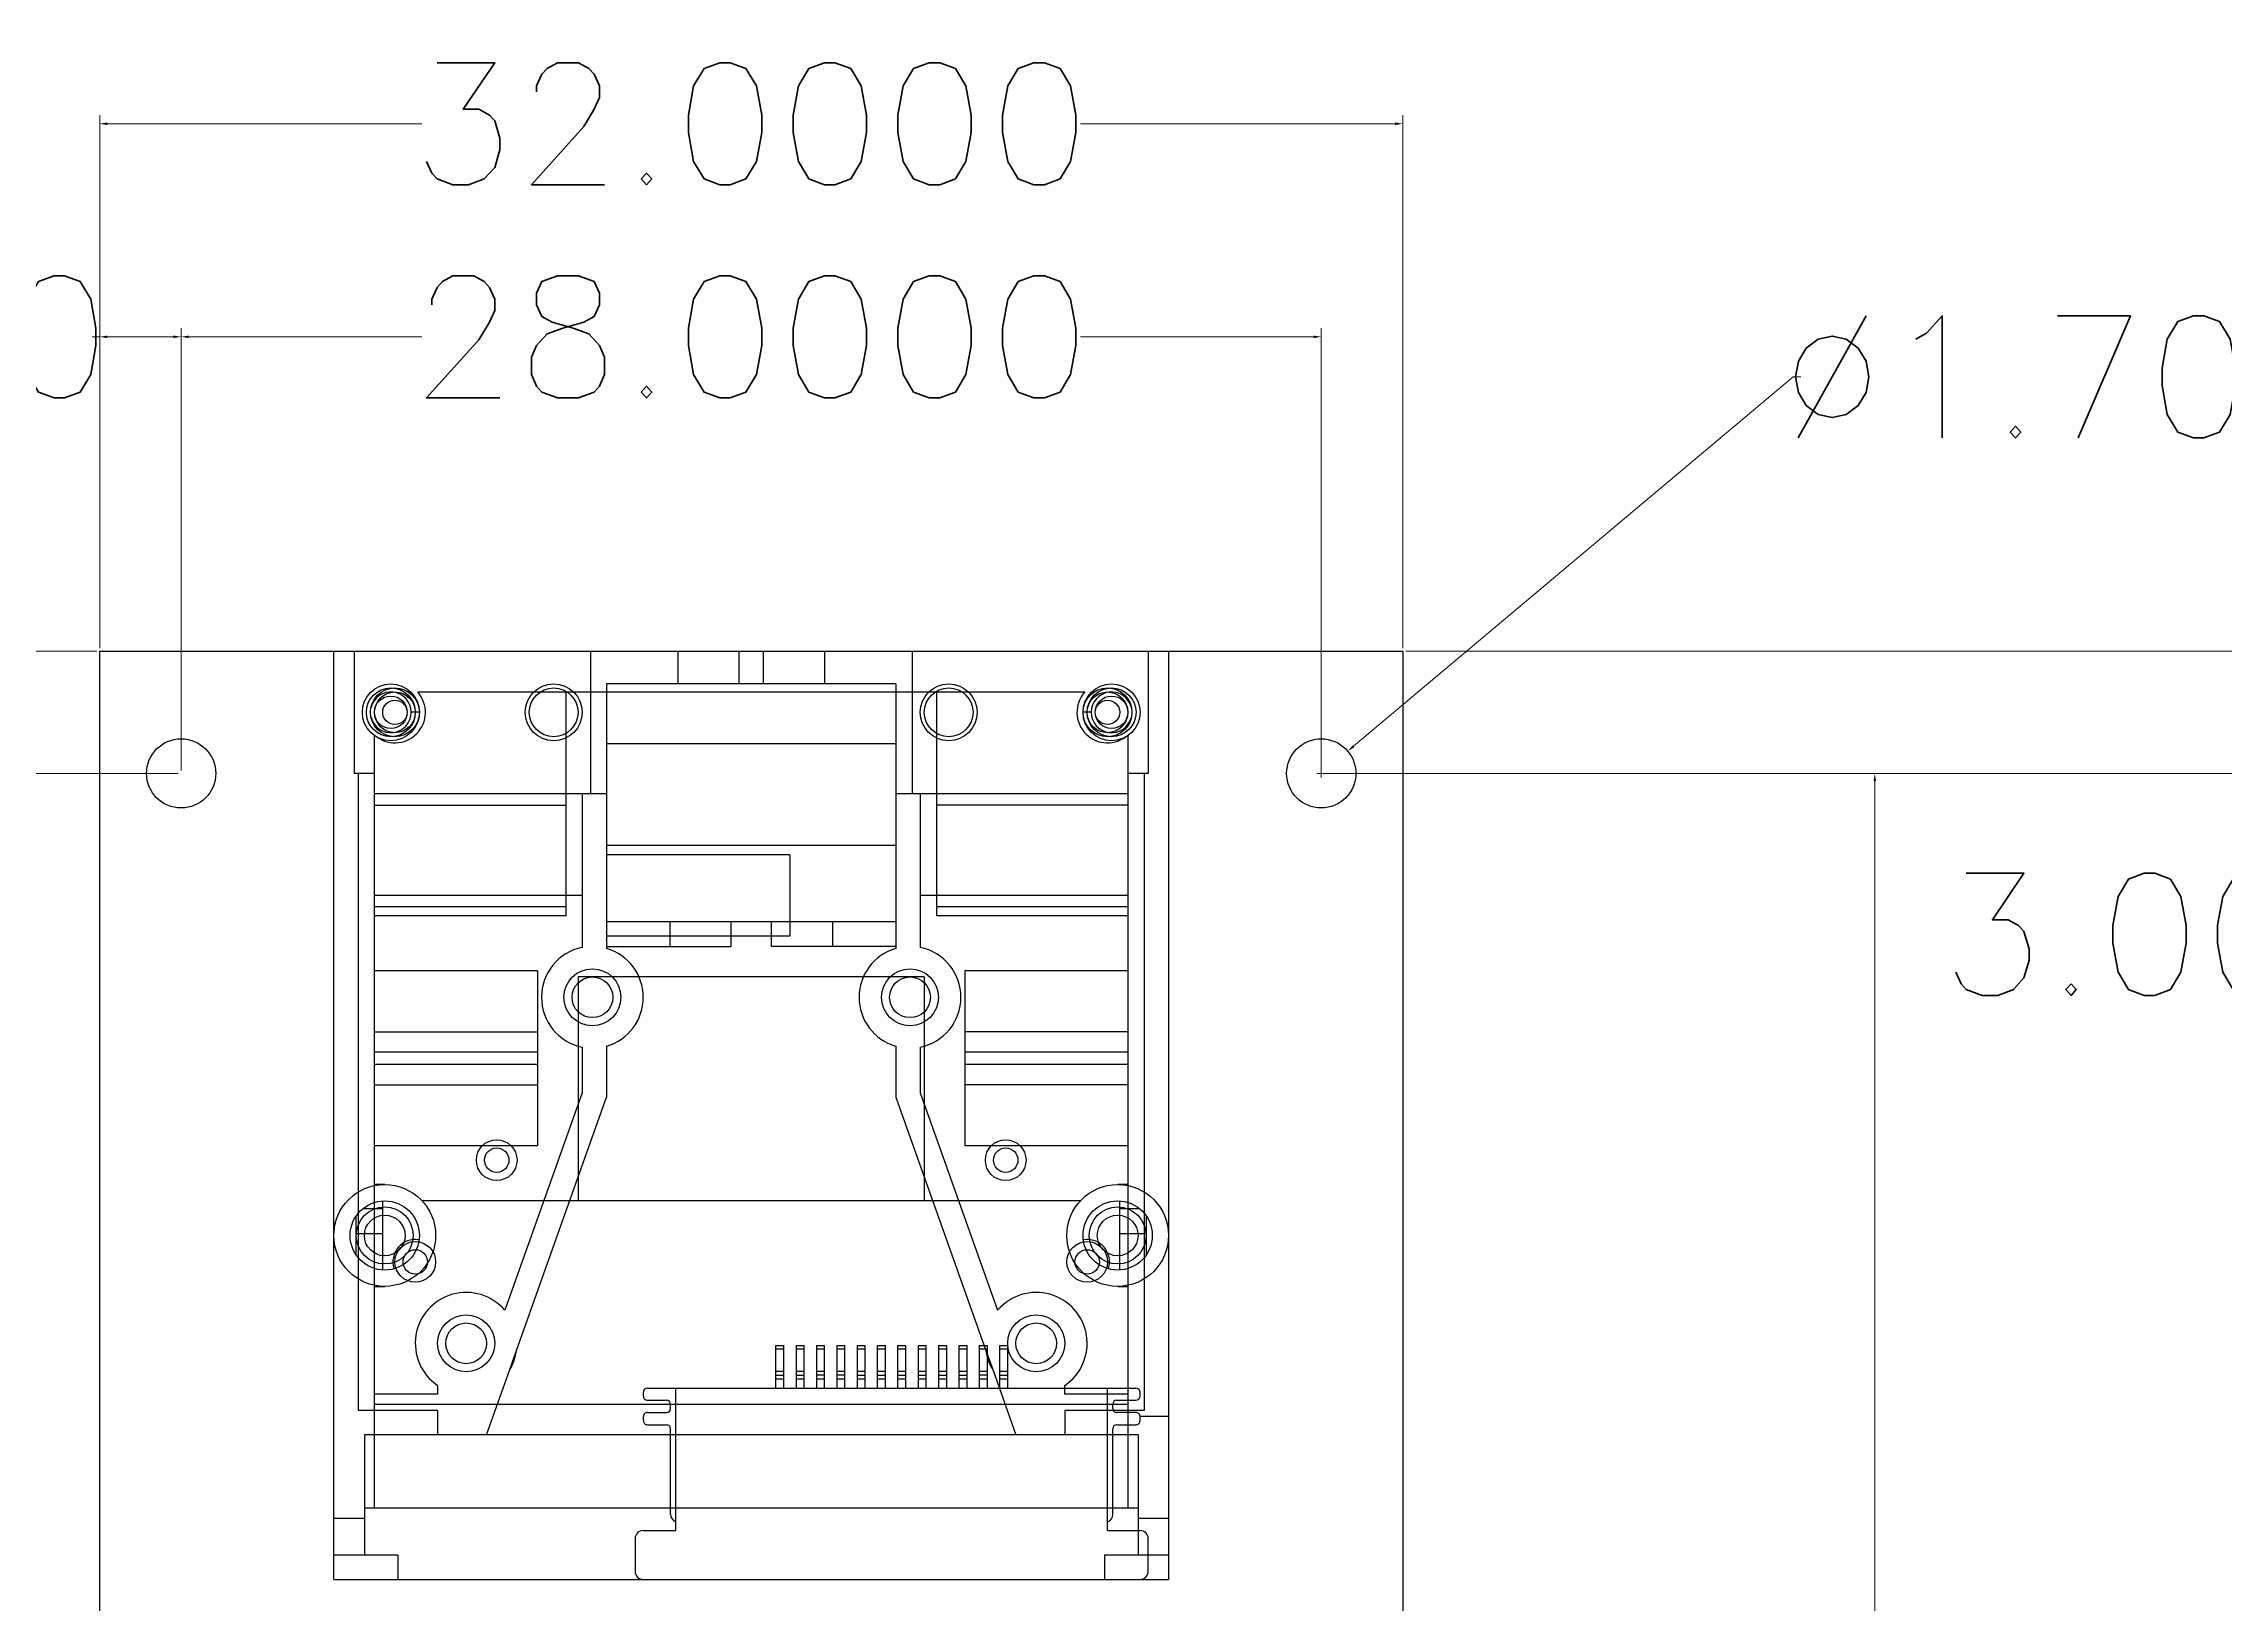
# Model space of a CAD drawing. Header units: inches. Extents: x 0 to 297, y 0 to 210.
# Drawn here: x 215.7 to 269.3, y 127.8 to 166.1 of the extents above; entities that cross this region are included whole.
import ezdxf

# ---------------------------------------------------------------- set-up
doc = ezdxf.new("R2010")
doc.units = ezdxf.units.IN
doc.header["$LTSCALE"] = 0.64311
doc.header["$MEASUREMENT"] = 0
doc.header["$PDMODE"] = 3
doc.header["$PDSIZE"] = 0.3125
doc.layers.get('0').update_dxf_attribs({"linetype": 'CONTINUOUS'})
doc.layers.get('Defpoints').update_dxf_attribs({"linetype": 'CONTINUOUS'})
doc.styles.get("Standard").update_dxf_attribs({"font": 'txt.shx', "height": 3})
doc.dimstyles.get("Standard").update_dxf_attribs({"dimtxt": 0.15625, "dimasz": 0.1875, "dimexe": 0.18, "dimexo": 0.0625, "dimgap": 0.09, "dimtad": 0, "dimtih": 1, "dimtoh": 1, "dimzin": 4, "dimdsep": 46, "dimtxsty": 'Standard', "dimcen": 0.09, "dimadec": 0, "dimazin": 0, "dimtp": 0.01, "dimtm": 0.01, "dimtfac": 1, "dimtofl": 0, "dimtmove": 0, "dimatfit": 3, "dimfxl": 1, "dimtolj": 1, "dimtzin": 4, "dimarcsym": 0})

# ---------------------------------------------------------------- blocks, each defined once
blk = doc.blocks.new('*D2')
at = {"color": 0, "lineweight": 0}
for p, q in [((217.123, 151.276), (217.123, 164.371)), ((217.31, 164.161), (225.033, 164.161)), ((248.935, 164.161), (241.213, 164.161)), ((249.123, 151.276), (249.123, 164.371))]:
    blk.add_line(p, q, dxfattribs=at)
for points in [[(217.31, 164.192), (217.31, 164.129), (217.123, 164.161)], [(248.935, 164.192), (248.935, 164.129), (249.123, 164.161)]]:
    blk.add_solid(points, dxfattribs=at)
at = {"layer": 'Defpoints', "color": 0, "lineweight": 0}
for p in [(249.123, 164.161), (217.123, 151.203), (249.123, 151.203)]:
    blk.add_point(p, dxfattribs=at)
at = {"color": 0, "lineweight": 0, "insert": (233.123, 164.161), "char_height": 3, "attachment_point": 5}
blk.add_mtext('\\A1;32.0000', dxfattribs=at)
blk = doc.blocks.new('*D4')
at = {"color": 0, "lineweight": 0}
for p, q in [((217.05, 151.203), (188.287, 151.203)), ((188.498, 151.015), (188.498, 110.793)), ((188.498, 67.39), (188.498, 107.613)), ((217.05, 67.203), (188.287, 67.203))]:
    blk.add_line(p, q, dxfattribs=at)
for points in [[(188.467, 151.015), (188.529, 151.015), (188.498, 151.203)], [(188.467, 67.39), (188.529, 67.39), (188.498, 67.203)]]:
    blk.add_solid(points, dxfattribs=at)
at = {"layer": 'Defpoints', "color": 0, "lineweight": 0}
for p in [(217.123, 151.203), (188.498, 67.203), (217.123, 67.203)]:
    blk.add_point(p, dxfattribs=at)
at = {"color": 0, "lineweight": 0, "insert": (188.498, 109.203), "char_height": 3, "attachment_point": 5}
blk.add_mtext('\\A1;84.0000', dxfattribs=at)
blk = doc.blocks.new('*D6')
at = {"color": 0, "lineweight": 0}
for p, q in [((258.714, 157.944), (247.917, 148.87)), ((258.902, 157.944), (258.714, 157.944)), ((247.017, 148.203), (247.228, 148.203)), ((247.123, 148.098), (247.123, 148.308))]:
    blk.add_line(p, q, dxfattribs=at)
blk.add_solid([(247.897, 148.894), (247.937, 148.846), (247.773, 148.75)], dxfattribs=at)
at = {"layer": 'Defpoints', "color": 0, "lineweight": 0}
for p in [(247.773, 148.75), (246.472, 147.656)]:
    blk.add_point(p, dxfattribs=at)
at = {"color": 0, "lineweight": 0, "insert": (266.742, 157.944), "char_height": 3, "attachment_point": 5}
blk.add_mtext('\\A1;∅1.7000', dxfattribs=at)
blk = doc.blocks.new('*D7')
at = {"color": 0, "lineweight": 0}
for p, q in [((219.123, 148.276), (219.123, 159.137)), ((247.123, 148.276), (247.123, 159.137)), ((219.31, 158.927), (225.033, 158.927)), ((246.935, 158.927), (241.213, 158.927))]:
    blk.add_line(p, q, dxfattribs=at)
for points in [[(219.31, 158.958), (219.31, 158.895), (219.123, 158.927)], [(246.935, 158.958), (246.935, 158.895), (247.123, 158.927)]]:
    blk.add_solid(points, dxfattribs=at)
at = {"layer": 'Defpoints', "color": 0, "lineweight": 0}
for p in [(247.123, 158.927), (219.123, 148.203), (247.123, 148.203)]:
    blk.add_point(p, dxfattribs=at)
at = {"color": 0, "lineweight": 0, "insert": (233.123, 158.927), "char_height": 3, "attachment_point": 5}
blk.add_mtext('\\A1;28.0000', dxfattribs=at)
blk = doc.blocks.new('*D8')
at = {"color": 0, "lineweight": 0}
for p, q in [((217.123, 151.276), (217.123, 159.137)), ((219.123, 148.276), (219.123, 159.137)), ((217.123, 158.927), (216.935, 158.927)), ((218.935, 158.927), (217.31, 158.927))]:
    blk.add_line(p, q, dxfattribs=at)
for points in [[(217.31, 158.958), (217.31, 158.895), (217.123, 158.927)], [(218.935, 158.958), (218.935, 158.895), (219.123, 158.927)]]:
    blk.add_solid(points, dxfattribs=at)
at = {"layer": 'Defpoints', "color": 0, "lineweight": 0}
for p in [(217.123, 158.927), (217.123, 151.203), (219.123, 148.203)]:
    blk.add_point(p, dxfattribs=at)
at = {"color": 0, "lineweight": 0, "insert": (210.345, 158.927), "char_height": 3, "attachment_point": 5}
blk.add_mtext('\\A1;2.0000', dxfattribs=at)
blk = doc.blocks.new('*D9')
at = {"color": 0, "lineweight": 0}
for p, q in [((249.196, 151.203), (276.38, 151.203)), ((276.169, 151.015), (276.169, 148.39)), ((247.196, 148.203), (276.38, 148.203)), ((276.169, 148.203), (276.169, 144.25)), ((276.169, 144.25), (275.982, 144.25))]:
    blk.add_line(p, q, dxfattribs=at)
for points in [[(276.138, 151.015), (276.2, 151.015), (276.169, 151.203)], [(276.138, 148.39), (276.2, 148.39), (276.169, 148.203)]]:
    blk.add_solid(points, dxfattribs=at)
at = {"layer": 'Defpoints', "color": 0, "lineweight": 0}
for p in [(249.123, 151.203), (276.169, 151.203), (247.123, 148.203)]:
    blk.add_point(p, dxfattribs=at)
at = {"color": 0, "lineweight": 0, "insert": (269.392, 144.25), "char_height": 3, "attachment_point": 5}
blk.add_mtext('\\A1;3.0000', dxfattribs=at)
blk = doc.blocks.new('*D10')
at = {"color": 0, "lineweight": 0}
for p, q in [((247.196, 148.203), (260.927, 148.203)), ((260.717, 148.015), (260.717, 114.793)), ((260.717, 78.39), (260.717, 111.613)), ((247.196, 78.203), (260.927, 78.203))]:
    blk.add_line(p, q, dxfattribs=at)
for points in [[(260.685, 148.015), (260.748, 148.015), (260.717, 148.203)], [(260.685, 78.39), (260.748, 78.39), (260.717, 78.203)]]:
    blk.add_solid(points, dxfattribs=at)
at = {"layer": 'Defpoints', "color": 0, "lineweight": 0}
for p in [(247.123, 148.203), (247.123, 78.203), (260.717, 78.203)]:
    blk.add_point(p, dxfattribs=at)
at = {"color": 0, "lineweight": 0, "insert": (260.717, 113.203), "char_height": 3, "attachment_point": 5}
blk.add_mtext('\\A1;70.0000', dxfattribs=at)
blk = doc.blocks.new('*D11')
at = {"color": 0, "lineweight": 0}
for p, q in [((219.05, 148.203), (208.002, 148.203)), ((208.212, 148.015), (208.212, 113.293)), ((208.212, 75.39), (208.212, 110.113)), ((219.05, 75.203), (208.002, 75.203))]:
    blk.add_line(p, q, dxfattribs=at)
for points in [[(208.181, 148.015), (208.243, 148.015), (208.212, 148.203)], [(208.181, 75.39), (208.243, 75.39), (208.212, 75.203)]]:
    blk.add_solid(points, dxfattribs=at)
at = {"layer": 'Defpoints', "color": 0, "lineweight": 0}
for p in [(219.123, 148.203), (208.212, 75.203), (219.123, 75.203)]:
    blk.add_point(p, dxfattribs=at)
at = {"color": 0, "lineweight": 0, "insert": (208.212, 111.703), "char_height": 3, "attachment_point": 5}
blk.add_mtext('\\A1;73.0000', dxfattribs=at)
blk = doc.blocks.new('*D33')
at = {"color": 0, "lineweight": 0}
for p, q in [((249.196, 151.203), (286.6, 151.203)), ((286.389, 151.015), (286.389, 112.73)), ((286.389, 71.265), (286.389, 109.55)), ((236.172, 71.078), (286.6, 71.078))]:
    blk.add_line(p, q, dxfattribs=at)
for points in [[(286.358, 151.015), (286.421, 151.015), (286.389, 151.203)], [(286.358, 71.265), (286.421, 71.265), (286.389, 71.078)]]:
    blk.add_solid(points, dxfattribs=at)
at = {"layer": 'Defpoints', "color": 0, "lineweight": 0}
for p in [(249.123, 151.203), (236.099, 71.078), (286.389, 71.078)]:
    blk.add_point(p, dxfattribs=at)
at = {"color": 0, "lineweight": 0, "insert": (286.389, 111.14), "char_height": 3, "attachment_point": 5}
blk.add_mtext('\\A1;80.1250', dxfattribs=at)

msp = doc.modelspace()

# ---------------------------------------------------------------- linework, layer by layer
at = {"color": 7, "linetype": 'Continuous'}
for p, q in [((217.12265, 67.2029), (217.12265, 151.2029)), ((217.12265, 151.2029), (249.12265, 151.2029)), ((222.87265, 128.4029), (222.87265, 151.2029)), ((243.37265, 151.2029), (243.37265, 128.4029)), ((249.12265, 151.2029), (249.12265, 67.2029)), ((224.97265, 149.7029), (224.77265, 149.7029)), ((241.47265, 149.7029), (241.27265, 149.7029)), ((224.07265, 136.00925), (224.07265, 137.69672)), ((242.17265, 136.00885), (242.17265, 137.69672)), ((223.42265, 136.38157), (223.42265, 137.32424)), ((224.07265, 137.5029), (223.58391, 137.5029)), ((242.6614, 137.5029), (242.17265, 137.5029)), ((242.82265, 137.32424), (242.82265, 136.3817)), ((223.42265, 136.9029), (224.07265, 136.9029)), ((242.17265, 136.9029), (242.82265, 136.9029)), ((227.1927, 133.55675), (227.36047, 134.02878)), ((233.72307, 134.15331), (233.72307, 133.10335)), ((233.72307, 134.15331), (233.92307, 134.15331)), ((233.92307, 134.05636), (233.72307, 134.05636)), ((233.92307, 133.10335), (233.92307, 134.15331)), ((234.22307, 134.15331), (234.22307, 133.10335)), ((234.22307, 134.15331), (234.42307, 134.15331)), ((234.42307, 134.05636), (234.22307, 134.05636)), ((234.42307, 133.10335), (234.42307, 134.15331)), ((234.72307, 134.15331), (234.72307, 133.10335)), ((234.72307, 134.15331), (234.92307, 134.15331)), ((234.92307, 134.05636), (234.72307, 134.05636)), ((234.92307, 133.10335), (234.92307, 134.15331)), ((235.22307, 134.15331), (235.22307, 133.10335)), ((235.22307, 134.15331), (235.42307, 134.15331)), ((235.42307, 134.05636), (235.22307, 134.05636)), ((235.42307, 133.10335), (235.42307, 134.15331)), ((235.72307, 134.15331), (235.72307, 133.10335)), ((235.72307, 134.15331), (235.92307, 134.15331)), ((235.92307, 134.05636), (235.72307, 134.05636)), ((235.92307, 133.10335), (235.92307, 134.15331)), ((236.22307, 133.10335), (236.22307, 134.15331)), ((236.22307, 134.15331), (236.42307, 134.15331)), ((236.42307, 134.05636), (236.22307, 134.05636)), ((236.42307, 133.10335), (236.42307, 134.15331)), ((236.72307, 133.10335), (236.72307, 134.15331)), ((236.72307, 134.15331), (236.92307, 134.15331)), ((236.92307, 134.05636), (236.72307, 134.05636)), ((236.92307, 133.10335), (236.92307, 134.15331)), ((237.22307, 134.15331), (237.22307, 133.10335)), ((237.22307, 134.15331), (237.42307, 134.15331)), ((237.42307, 134.05636), (237.22307, 134.05636)), ((237.42307, 133.10335), (237.42307, 134.15331)), ((237.72307, 134.15331), (237.72307, 133.10335)), ((237.72307, 134.15331), (237.92307, 134.15331)), ((237.92307, 134.05636), (237.72307, 134.05636)), ((237.92307, 133.10335), (237.92307, 134.15331)), ((238.22307, 134.15331), (238.22307, 133.10335)), ((238.22307, 134.15331), (238.42307, 134.15331)), ((238.42307, 134.05636), (238.22307, 134.05636)), ((238.42307, 133.10335), (238.42307, 134.15331)), ((238.72307, 134.15331), (238.72307, 133.10335)), ((238.72307, 134.15331), (238.92307, 134.15331)), ((238.92307, 134.05636), (238.72307, 134.05636)), ((238.88484, 134.02878), (239.05261, 133.55675)), ((238.92307, 133.10335), (238.92307, 134.15331)), ((239.22307, 134.15331), (239.22307, 133.10335)), ((239.22307, 134.15331), (239.42307, 134.15331)), ((239.42307, 134.05636), (239.22307, 134.05636)), ((239.42307, 133.10335), (239.42307, 134.15331)), ((233.72307, 133.52025), (233.92307, 133.52025)), ((233.72307, 133.42331), (233.92307, 133.42331)), ((234.22307, 133.52025), (234.42307, 133.52025)), ((234.22307, 133.42331), (234.42307, 133.42331)), ((234.72307, 133.52025), (234.92307, 133.52025)), ((234.92307, 133.42331), (234.72307, 133.42331)), ((235.22307, 133.52025), (235.42307, 133.52025)), ((235.42307, 133.42331), (235.22307, 133.42331)), ((235.72307, 133.52025), (235.92307, 133.52025)), ((235.72307, 133.42331), (235.92307, 133.42331)), ((236.22307, 133.52025), (236.42307, 133.52025)), ((236.22307, 133.42331), (236.42307, 133.42331)), ((236.72307, 133.52025), (236.92307, 133.52025)), ((236.72307, 133.42331), (236.92307, 133.42331)), ((237.22307, 133.52025), (237.42307, 133.52025)), ((237.22307, 133.42331), (237.42307, 133.42331)), ((237.72307, 133.52025), (237.92307, 133.52025)), ((237.72307, 133.42331), (237.92307, 133.42331)), ((238.22307, 133.52025), (238.42307, 133.52025)), ((238.22307, 133.42331), (238.42307, 133.42331)), ((238.72307, 133.52025), (238.92307, 133.52025)), ((238.92307, 133.42331), (238.72307, 133.42331)), ((239.22307, 133.52025), (239.42307, 133.52025)), ((239.22307, 133.42331), (239.42307, 133.42331)), ((230.47357, 132.90335), (230.47357, 133.00335)), ((230.57357, 133.10335), (242.57257, 133.10335)), ((231.27307, 129.60349), (231.27307, 133.10335)), ((233.92307, 133.32331), (233.72307, 133.32331)), ((234.42307, 133.32331), (234.22307, 133.32331)), ((234.92307, 133.32331), (234.72307, 133.32331)), ((235.42307, 133.32331), (235.22307, 133.32331)), ((235.92307, 133.32331), (235.72307, 133.32331)), ((236.42307, 133.32331), (236.22307, 133.32331)), ((236.92307, 133.32331), (236.72307, 133.32331)), ((237.42307, 133.32331), (237.22307, 133.32331)), ((237.92307, 133.32331), (237.72307, 133.32331)), ((238.42307, 133.32331), (238.22307, 133.32331)), ((238.92307, 133.32331), (238.72307, 133.32331)), ((239.42307, 133.32331), (239.22307, 133.32331)), ((241.87307, 129.60362), (241.87307, 133.10335)), ((242.67257, 132.90335), (242.67257, 133.00335)), ((230.47357, 132.30335), (230.47357, 132.40335)), ((230.57357, 132.80335), (231.04357, 132.80335)), ((230.57357, 132.50335), (231.04357, 132.50335)), ((231.14357, 132.60335), (231.14357, 132.70335)), ((242.00257, 132.60335), (242.00257, 132.70335)), ((242.10257, 132.80335), (242.57257, 132.80335)), ((242.57257, 132.50335), (242.10257, 132.50335)), ((242.67257, 132.30335), (242.67257, 132.40335)), ((243.37265, 132.4029), (242.67257, 132.4029)), ((230.57357, 132.20335), (231.04357, 132.20335)), ((231.14357, 130.00335), (231.14357, 132.10335)), ((242.00257, 130.00335), (242.00257, 132.10335)), ((242.10257, 132.20335), (242.57257, 132.20335)), ((230.27269, 129.40366), (230.27262, 128.60285)), ((230.4724, 129.60362), (231.27307, 129.60355)), ((241.87307, 129.60355), (242.67299, 129.60362)), ((242.87262, 128.6029), (242.87269, 129.4038)), ((222.87265, 128.4029), (243.37265, 128.4029))]:
    msp.add_line(p, q, dxfattribs=at)
at = {"color": 6, "linetype": 'Continuous'}
for p, q in [((223.37265, 151.2029), (223.37265, 148.2029)), ((229.17265, 151.2029), (229.17265, 147.7029)), ((231.32265, 151.2029), (231.32265, 150.4029)), ((232.82265, 151.2029), (232.82265, 150.4029)), ((233.42265, 150.4029), (233.42265, 151.2029)), ((234.92265, 151.2029), (234.92265, 150.4029)), ((237.07265, 151.2029), (237.07265, 147.7029)), ((242.87265, 151.2029), (242.87265, 148.2029)), ((224.93167, 150.2029), (241.31364, 150.2029)), ((228.57265, 150.2029), (228.57265, 144.7029)), ((229.57265, 150.4029), (229.57265, 143.9029)), ((236.67265, 150.4029), (229.57265, 150.4029)), ((236.67265, 150.4029), (236.67265, 143.9029)), ((237.67265, 150.2029), (237.67265, 144.7029)), ((223.87265, 130.1529), (223.87265, 149.14388)), ((236.67265, 148.9279), (229.57265, 148.9279)), ((242.37265, 149.14388), (242.37265, 130.1529)), ((223.87265, 148.2029), (223.37265, 148.2029)), ((223.47265, 148.2029), (223.47265, 132.5529)), ((242.87265, 148.2029), (242.37265, 148.2029)), ((242.77265, 148.2029), (242.77265, 132.5529)), ((229.57265, 147.7029), (223.87265, 147.7029)), ((223.87265, 147.42592), (228.57265, 147.42592)), ((228.97265, 147.7029), (228.97265, 143.92764)), ((242.37265, 147.7029), (236.67265, 147.7029)), ((237.27265, 147.7029), (237.27265, 143.92764)), ((242.37265, 147.42592), (237.67265, 147.42592)), ((236.67265, 146.4279), (229.57265, 146.4279)), ((234.07265, 146.2029), (229.57265, 146.2029)), ((234.07265, 146.2029), (234.07265, 144.2029)), ((228.97265, 145.2029), (223.87265, 145.2029)), ((242.37265, 145.2029), (237.27265, 145.2029)), ((228.57265, 144.92592), (223.87265, 144.92592)), ((228.57265, 144.7029), (223.87265, 144.7029)), ((242.37265, 144.92592), (237.67265, 144.92592)), ((242.37265, 144.7029), (237.67265, 144.7029)), ((236.67265, 144.5529), (229.57265, 144.5529)), ((234.07265, 144.2029), (229.57265, 144.2029)), ((231.12265, 144.5529), (231.12265, 143.9529)), ((232.62265, 144.5529), (232.62265, 143.9529)), ((233.62265, 143.9529), (233.62265, 144.5529)), ((235.12265, 144.5529), (235.12265, 143.9529)), ((229.57265, 143.9529), (232.62265, 143.9529)), ((236.67265, 143.9529), (233.62265, 143.9529)), ((227.87265, 143.3529), (223.87265, 143.3529)), ((227.87265, 143.3529), (227.87265, 139.0529)), ((228.87265, 143.2029), (228.87265, 137.7029)), ((237.37265, 143.2029), (228.87265, 143.2029)), ((237.37265, 143.2029), (237.37265, 137.7029)), ((238.37265, 143.3529), (238.37265, 139.0529)), ((242.37265, 143.3529), (238.37265, 143.3529)), ((223.87265, 141.8529), (227.87265, 141.8529)), ((228.97265, 141.47816), (228.97265, 140.35636)), ((229.57265, 141.5029), (229.57265, 140.2529)), ((236.67265, 141.5029), (236.67265, 140.2529)), ((237.27265, 141.47816), (237.27265, 140.35636)), ((242.37265, 141.8529), (238.37265, 141.8529)), ((227.87265, 141.3529), (223.87265, 141.3529)), ((227.87265, 141.0529), (223.87265, 141.0529)), ((242.37265, 141.3529), (238.37265, 141.3529)), ((242.37265, 141.0529), (238.37265, 141.0529)), ((223.87265, 140.5529), (227.87265, 140.5529)), ((228.97265, 140.35636), (227.07384, 135.01392)), ((237.27265, 140.35636), (239.17147, 135.01392)), ((242.37265, 140.5529), (238.37265, 140.5529)), ((227.36047, 134.02878), (229.57265, 140.2529)), ((236.67265, 140.2529), (238.88484, 134.02878)), ((227.87265, 139.0529), (223.87265, 139.0529)), ((242.37265, 139.0529), (238.37265, 139.0529)), ((224.12265, 138.1029), (223.87265, 138.1029)), ((241.20614, 137.7029), (225.03917, 137.7029)), ((242.37265, 138.1029), (242.12265, 138.1029)), ((223.87265, 135.6029), (224.12265, 135.6029)), ((242.12265, 135.6029), (242.37265, 135.6029)), ((226.62265, 131.9529), (227.1927, 133.55675)), ((239.05261, 133.55675), (239.62265, 131.9529)), ((225.42265, 132.9529), (223.87265, 132.9529)), ((225.42265, 133.16728), (225.42265, 132.9529)), ((240.82265, 132.9529), (240.82265, 133.16728)), ((242.37265, 132.9529), (240.82265, 132.9529)), ((225.42265, 132.5529), (223.47265, 132.5529)), ((242.37265, 132.7029), (223.87265, 132.7029)), ((225.42265, 132.5529), (225.42265, 131.9529)), ((240.82265, 132.5529), (240.82265, 131.9529)), ((242.77265, 132.5529), (240.82265, 132.5529)), ((223.62265, 131.9529), (223.62265, 129.0029)), ((242.62265, 131.9529), (223.62265, 131.9529)), ((242.62265, 131.9529), (242.62265, 129.0029)), ((242.62265, 130.1529), (223.62265, 130.1529)), ((223.62265, 129.9029), (222.87265, 129.9029)), ((243.37265, 129.9029), (242.62265, 129.9029)), ((224.44765, 129.0029), (222.87265, 129.0029)), ((224.44765, 129.0029), (224.44765, 128.4029)), ((241.79765, 129.0029), (241.79765, 128.4029)), ((243.37265, 129.0029), (241.79765, 129.0029))]:
    msp.add_line(p, q, dxfattribs=at)
for centre, radius in [((224.27265, 149.7029), 0.7), ((224.27265, 149.7029), 0.6), ((224.37265, 149.7029), 0.5), ((224.37265, 149.7029), 0.29999), ((228.27265, 149.7029), 0.7), ((228.27265, 149.7029), 0.6), ((237.97265, 149.7029), 0.7), ((237.97265, 149.7029), 0.6), ((241.97265, 149.7029), 0.7), ((241.97265, 149.7029), 0.6), ((241.87265, 149.7029), 0.5), ((241.87265, 149.7029), 0.29999), ((229.22265, 142.7029), 0.70009), ((229.22265, 142.7029), 0.5), ((237.02265, 142.7029), 0.70009), ((237.02265, 142.7029), 0.5), ((226.87265, 138.7029), 0.5), ((226.87265, 138.7029), 0.29999), ((239.37265, 138.7029), 0.5), ((239.37265, 138.7029), 0.29999), ((224.12265, 136.8529), 0.70009), ((224.12265, 136.8529), 0.5), ((242.12265, 136.8529), 0.70009), ((242.12265, 136.8529), 0.5), ((224.87265, 136.2029), 0.5), ((241.37265, 136.2029), 0.5), ((224.87265, 136.2029), 0.29999), ((241.37265, 136.2029), 0.29999), ((226.12265, 134.2029), 0.70009), ((226.12265, 134.2029), 0.5), ((240.12265, 134.2029), 0.70009), ((240.12265, 134.2029), 0.5)]:
    msp.add_circle(centre, radius, dxfattribs=at)
at = {"color": 7, "linetype": 'Continuous'}
for centre, radius in [((224.37265, 149.7029), 0.6), ((224.27265, 149.7029), 0.39999), ((241.87265, 149.7029), 0.6), ((241.97265, 149.7029), 0.39999), ((219.12265, 148.2029), 0.85), ((247.12265, 148.2029), 0.85), ((224.12265, 136.8529), 1.25), ((224.12265, 136.8529), 0.85), ((242.12265, 136.8529), 1.25), ((242.12265, 136.8529), 0.85)]:
    msp.add_circle(centre, radius, dxfattribs=at)
for centre, radius, start, end in [((224.27265, 149.7029), 0.5, 193.749498, 166.214126), ((241.97265, 149.7029), 0.5, 13.749498, 346.214126), ((224.87265, 136.2029), 0.55, 80.903989, 197.345669), ((241.37265, 136.2029), 0.55, 342.679051, 99.103247), ((226.12265, 134.2029), 1.25, 328.874324, 351.993043), ((240.12265, 134.2029), 1.25, 188.006957, 211.125676), ((230.57357, 133.00335), 0.1, 90, 180), ((230.57357, 132.90335), 0.1, 180, 270.000002), ((242.57257, 133.00335), 0.1, 360, 90), ((242.57257, 132.90335), 0.1, 269.999999, 359.999999), ((230.57357, 132.40335), 0.1, 89.999999, 180), ((230.57357, 132.30335), 0.1, 180, 270.000001), ((231.04357, 132.70335), 0.1, 0, 89.999998), ((231.04357, 132.60335), 0.1, 270.000001, 0.000001), ((242.10257, 132.70335), 0.1, 90.000002, 179.999996), ((242.10257, 132.60335), 0.1, 180.000002, 269.999999), ((242.57257, 132.40335), 0.1, 0, 90.000001), ((242.57257, 132.30335), 0.1, 269.999999, 360), ((231.04357, 132.10335), 0.1, 359.999999, 89.999999), ((242.10257, 132.10335), 0.1, 90.000001, 179.999998), ((231.34357, 130.00335), 0.2, 180, 249.360391), ((241.80257, 130.00335), 0.2, 290.639609, 0.000002), ((230.47269, 129.40366), 0.2, 90.084567, 180.082323), ((242.67269, 129.40366), 0.2, 0.109333, 89.915455), ((230.47262, 128.6029), 0.2, 180.082357, 270.000001), ((242.67262, 128.6029), 0.2, 270.000001, 0.082358)]:
    msp.add_arc(centre, radius, start, end, dxfattribs=at)
at = {"color": 6, "linetype": 'Continuous'}
for centre, radius, start, end in [((224.37265, 149.7029), 0.75, 228.189685, 41.810315), ((241.87265, 149.7029), 0.75, 138.189685, 311.810315), ((229.22265, 142.7029), 1.25, 101.536959, 258.463041), ((229.22265, 142.7029), 1.25, 286.260205, 73.739795), ((237.02265, 142.7029), 1.25, 106.260205, 253.739795), ((237.02265, 142.7029), 1.25, 281.536959, 78.463041), ((226.12265, 134.2029), 1.25, 40.452363, 235.944202), ((240.12265, 134.2029), 1.25, 304.055798, 139.547636)]:
    msp.add_arc(centre, radius, start, end, dxfattribs=at)

# ---------------------------------------------------------------- dimensions: what is measured, and where the dimension line sits
at = {"lineweight": 0}
for base, p1, p2, picture, middle in [((249.12265, 164.16074), (217.12265, 151.2029), (249.12265, 151.2029), '*D2', (233.12265, 164.16074)), ((217.12265, 158.92656), (219.12265, 148.2029), (217.12265, 151.2029), '*D8', (210.34515, 158.92656)), ((247.12265, 158.92656), (219.12265, 148.2029), (247.12265, 148.2029), '*D7', (233.12265, 158.92656))]:
    dim = msp.add_linear_dim(base=base, p1=p1, p2=p2, dimstyle='Standard', override={"dimexe": 0.210472, "dimexo": 0.073081, "dimdec": 4, "dimzin": 0, "dimdsep": 0, "dimcen": 0.105236, "dimtp": 0, "dimtm": 0, "dimtdec": 4, "dimtzin": 0, "dimlwd": 0, "dimlwe": 0}, dxfattribs=at)
    dim.commit()
    dim.dimension.update_dxf_attribs({"geometry": picture, "text_midpoint": middle})
dim = msp.add_diameter_dim_2p(p1=(246.47191, 147.65606), p2=(247.7734, 148.74974), dimstyle='Standard', override={"dimexe": 0.210472, "dimexo": 0.073081, "dimdec": 4, "dimzin": 0, "dimdsep": 0, "dimcen": 0.105236, "dimtp": 0, "dimtm": 0, "dimtdec": 4, "dimtzin": 0, "dimlwd": 0, "dimlwe": 0}, dxfattribs=at)
dim.commit()
dim.dimension.update_dxf_attribs({"geometry": '*D6', "text_midpoint": (266.7415, 157.94356), "dimtype": 163})
for base, p1, p2, picture, middle in [((188.49776, 67.2029), (217.12265, 151.2029), (217.12265, 67.2029), '*D4', (188.49776, 109.2029)), ((276.16905, 151.2029), (247.12265, 148.2029), (249.12265, 151.2029), '*D9', (269.39155, 144.25036))]:
    dim = msp.add_linear_dim(base=base, p1=p1, p2=p2, angle=90, dimstyle='Standard', override={"dimexe": 0.210472, "dimexo": 0.073081, "dimdec": 4, "dimzin": 0, "dimdsep": 0, "dimcen": 0.105236, "dimtp": 0, "dimtm": 0, "dimtdec": 4, "dimtzin": 0, "dimlwd": 0, "dimlwe": 0}, dxfattribs=at)
    dim.commit()
    dim.dimension.update_dxf_attribs({"geometry": picture, "text_midpoint": middle, "dimtype": 160})
for base, p1, p2, picture, middle in [((286.38926, 71.0779), (249.12265, 151.2029), (236.09877, 71.0779), '*D33', (286.38926, 111.1404)), ((208.21199, 75.2029), (219.12265, 148.2029), (219.12265, 75.2029), '*D11', (208.21199, 111.7029)), ((260.71654, 78.2029), (247.12265, 148.2029), (247.12265, 78.2029), '*D10', (260.71654, 113.2029))]:
    dim = msp.add_linear_dim(base=base, p1=p1, p2=p2, angle=90, dimstyle='Standard', override={"dimexe": 0.210472, "dimexo": 0.073081, "dimdec": 4, "dimzin": 0, "dimdsep": 0, "dimcen": 0.105236, "dimtp": 0, "dimtm": 0, "dimtdec": 4, "dimtzin": 0, "dimlwd": 0, "dimlwe": 0}, dxfattribs=at)
    dim.commit()
    dim.dimension.update_dxf_attribs({"geometry": picture, "text_midpoint": middle})

doc.saveas('drawing.dxf')
